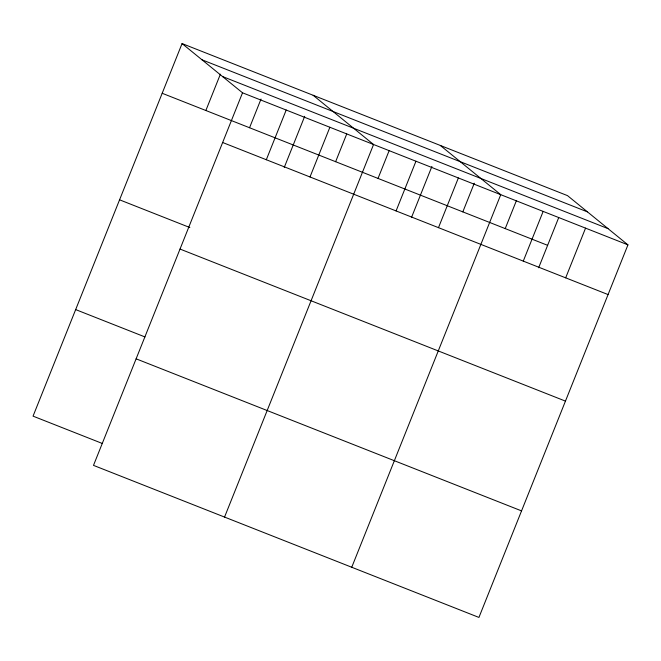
<?xml version="1.0" encoding="UTF-8"?>
<svg xmlns="http://www.w3.org/2000/svg" width="661" height="661" viewBox="0 0 661 661"><rect width="100%" height="100%" fill="white"/><g stroke="black" fill="none" stroke-linecap="round" stroke-linejoin="round"><path stroke-width="0.99" d="M182.064 43.568L242.521 92.804L93.498 465.377L478.936 617.432L627.95 244.859L567.502 195.623L182.064 43.568L33.05 416.141L102.372 443.49M205.868 110.503L220.394 74.181M249.552 127.738L261.021 99.059M266.317 159.739L286.196 110.04M284.263 167.398L304.704 116.295M310.001 176.974L329.88 127.267M335.631 161.697L346.719 133.976M224.55 517.076L373.564 144.503L313.116 95.267M378.026 178.42L389.114 150.708M396.079 210.933L415.959 161.226M411.456 217.585L431.897 166.473M438.483 227.657L458.362 177.958M462.824 211.875L474.292 183.204M351.743 567.254L500.757 194.681L440.309 145.445M505.219 228.607L516.307 200.886M523.272 261.112L543.152 211.404M538.649 267.763L558.71 217.609M565.676 277.835L585.555 228.136M202.018 59.812L587.447 211.875M222.567 76.552L608.004 228.615M242.521 92.804L627.95 244.859M162.185 93.275L547.622 245.33M222.641 142.503L608.07 294.566M119.575 199.82L189.847 227.541M180.023 249.057L565.452 401.111M75.668 309.596L144.99 336.945M136.116 358.824L521.546 510.887"/></g></svg>
